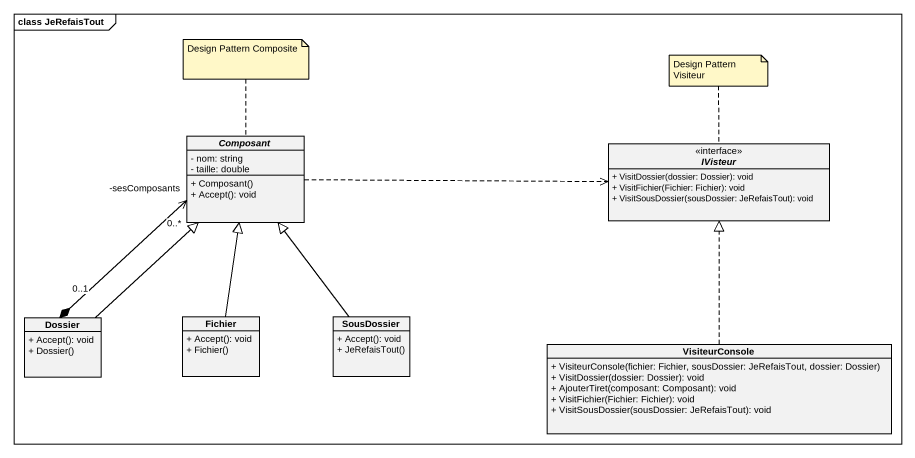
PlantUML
@startuml
mainframe class JeRefaisTout
hide circle
hide empty members
skinparam classAttributeIconSize 0
abstract class Composant {
  - nom: string
  - taille: double
  + Composant()
  + Accept(): void
}
interface IVisteur <<interface>> {
  + VisitDossier(dossier: Dossier): void
  + VisitFichier(Fichier: Fichier): void
  + VisitSousDossier(sousDossier: JeRefaisTout): void
}
class Dossier {
  + Accept(): void
  + Dossier()
}
class Fichier {
  + Accept(): void
  + Fichier()
}
class SousDossier {
  + Accept(): void
  + JeRefaisTout()
}
class VisiteurConsole {
  + VisiteurConsole(fichier: Fichier, sousDossier: JeRefaisTout, dossier: Dossier)
  + VisitDossier(dossier: Dossier): void
  + AjouterTiret(composant: Composant): void
  + VisitFichier(Fichier: Fichier): void
  + VisitSousDossier(sousDossier: JeRefaisTout): void
}
Composant .right.> IVisteur
Composant "-sesComposants\n0..*" <--* "0..1" Dossier
Dossier -up-|> Composant
Fichier -up-|> Composant
SousDossier -up-|> Composant
VisiteurConsole .up.|> IVisteur
note top of Composant : Design Pattern Composite
note top of IVisteur : Design Pattern Visiteur
@enduml
